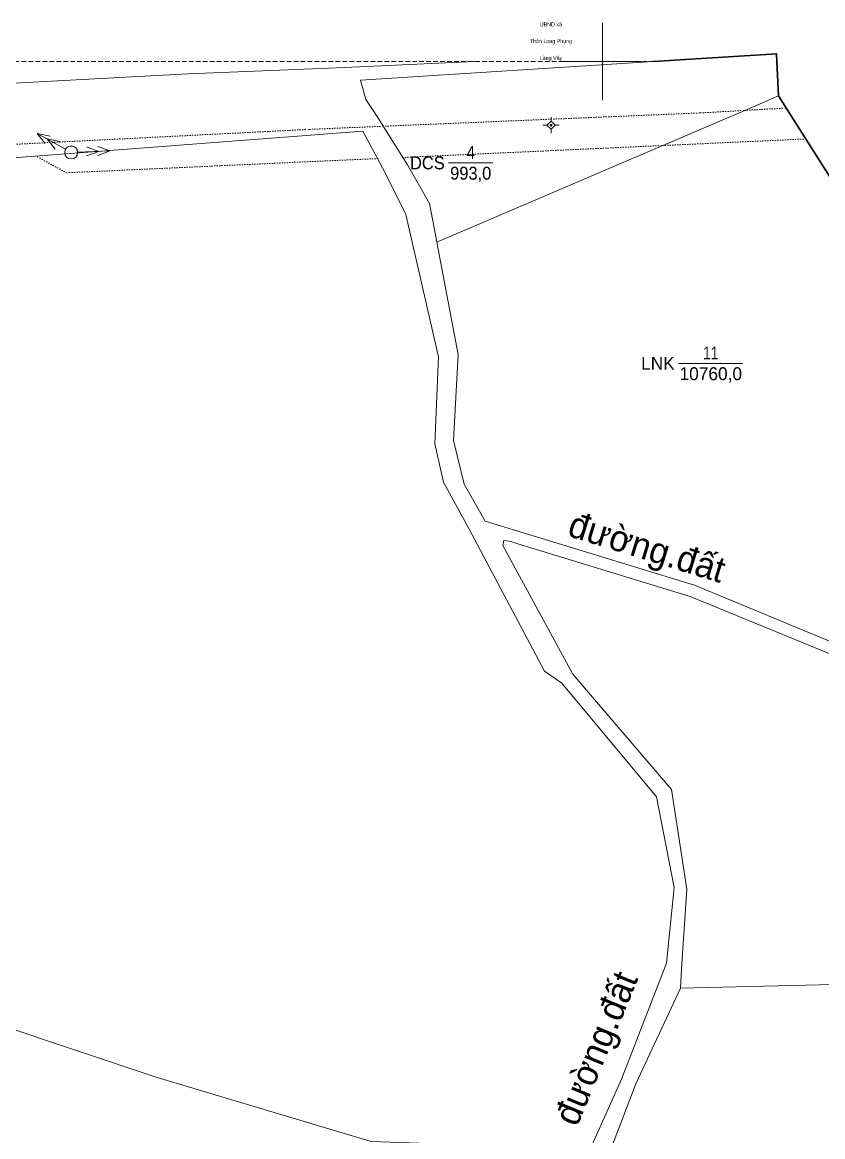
# Model space of a CAD drawing. Header units: metres. Extents: x 543779 to 545239, y 1834729 to 1836294.
# Drawn here: x 544510.2 to 544634, y 1835833.6 to 1836006.1 of the extents above; entities that cross this region are included whole.
import ezdxf
from ezdxf.enums import TextEntityAlignment as Align

# ---------------------------------------------------------------- set-up
doc = ezdxf.new("R2010")
doc.units = ezdxf.units.M
doc.header["$LTSCALE"] = 0.24
doc.linetypes.add('DOTTED', pattern=[1.5, 0.3, -1.2])
doc.linetypes.add('MEDIUM_DASHED', pattern=[4.5, 3, -1.5])
for name, color, linetype, lineweight in [('10', 7, 'Continuous', 13), ('11', 7, 'Continuous', 13), ('13', 7, 'Continuous', 13), ('22', 7, 'Continuous', 13), ('23', 7, 'Continuous', 13), ('25', 7, 'MEDIUM_DASHED', 13), ('50', 7, 'DOTTED', 13), ('54', 7, 'Continuous', 35), ('55', 7, 'Continuous', 13), ('59', 7, 'DOTTED', 13), ('63', 7, 'Continuous', 13)]:
    doc.layers.add(name, color=color, linetype=linetype, lineweight=lineweight)
for name, color, linetype in [('15', 7, 'Continuous'), ('2', 7, 'Continuous'), ('28', 7, 'Continuous'), ('4', 7, 'Continuous')]:
    doc.layers.add(name, color=color, linetype=linetype)

msp = doc.modelspace()

# ---------------------------------------------------------------- hatches: boundary and pattern name
at = {"layer": '11'}
msp.add_hatch(color=256, dxfattribs=at).paths.add_polyline_path([(544592.1562, 1835990.147, 1), (544591.8562, 1835990.147, 1)])

# ---------------------------------------------------------------- linework, layer by layer
at = {"layer": '10'}
msp.add_line((544612.02, 1835856.6), (544687.65, 1835858.48), dxfattribs=at)
for points in [[(544574.32, 1835972.02), (544609.3, 1835987), (544621.99, 1835992.43), (544627.2, 1835994.66), (544638.17, 1835977.34), (544659.6, 1835976.59)], [(544461.8, 1835714.85), (544467.9, 1835718.85), (544476.62, 1835818.35), (544479.73, 1835843.49), (544494.2, 1835855.1), (544531.09, 1835842.76), (544564.17, 1835832.89), (544598.05, 1835831.72)]]:
    msp.add_lwpolyline(points, dxfattribs=at)
at = {"layer": '11'}
for p, q in [((544591.38, 1835990.15), (544590.76, 1835990.15)), ((544592.01, 1835991.4), (544592.01, 1835990.77)), ((544593.26, 1835990.15), (544592.63, 1835990.15)), ((544592.01, 1835989.52), (544592.01, 1835988.9))]:
    msp.add_line(p, q, dxfattribs=at)
msp.add_lwpolyline([(544592.01, 1835990.77), (544591.38, 1835990.15), (544592.01, 1835989.52), (544592.63, 1835990.15)], close=True, dxfattribs=at)
msp.add_circle((544592.0062, 1835990.147), 0.15, dxfattribs=at)
at = {"layer": '13'}
for p, q in [((544576.16, 1835984.31), (544583.01, 1835984.31)), ((544611.74, 1835953.29), (544621.71, 1835953.29))]:
    msp.add_line(p, q, dxfattribs=at)
at = {"layer": '22'}
for q in [(544556.37, 1835998.94), (544580.18, 1836000)]:
    msp.add_line((544562.35, 1835999.16), q, dxfattribs=at)
msp.add_lwpolyline([(544489.64, 1835995.61), (544535.88, 1835998.07), (544556.37, 1835998.94)], dxfattribs=at)
at = {"layer": '23'}
msp.add_line((544627.2, 1835994.66), (544626.96, 1836000), dxfattribs=at)
for points in [[(544607.88, 1836000), (544626.91, 1836001.2), (544626.96, 1836000)], [(544607.88, 1836000), (544562.53, 1835997.13), (544563.36, 1835994.14), (544565.11, 1835991.5), (544566.06, 1835989.98)], [(544566.06, 1835989.98), (544569.79, 1835984.03), (544573.21, 1835978.04), (544573.93, 1835974.24), (544574.32, 1835972.02)], [(544565.18, 1835984.98), (544562.89, 1835989.23), (544507.48, 1835984.97), (544476.98, 1835985.56)], [(544598.05, 1835831.72), (544602.93, 1835842.54), (544609.88, 1835860.48), (544611.04, 1835872.16), (544608.33, 1835886.23), (544593.68, 1835903.8), (544591.02, 1835905.66), (544579.27, 1835927.72), (544575.39, 1835934.92), (544574.01, 1835940.85), (544574.6, 1835954.28), (544569.55, 1835976.32), (544566.3, 1835982.89), (544565.18, 1835984.98)], [(544719.31, 1835858.79), (544717.83, 1835863.05), (544708.96, 1835871.66), (544706.45, 1835876.02), (544704.51, 1835878.44), (544698.13, 1835881.8), (544679.71, 1835888.37), (544673.03, 1835892.35), (544667.71, 1835895.92), (544662.85, 1835902.3), (544656.32, 1835907.91), (544651.74, 1835908.95), (544643.78, 1835908.1), (544636.84, 1835909.58), (544614.22, 1835918.95), (544581.81, 1835928.87), (544578.57, 1835934.59), (544576.94, 1835941.34), (544577.62, 1835954.66), (544574.32, 1835972.02)], [(544585.51, 1835925.76), (544584.7, 1835925.9), (544584.56, 1835925.1)], [(544612.02, 1835856.6), (544612.19, 1835859.61), (544613, 1835871.93), (544610.67, 1835887.33), (544595.39, 1835905.2), (544584.56, 1835925.1)], [(544718.58, 1835857.59), (544716.31, 1835861.91), (544707.68, 1835871.06), (544705.51, 1835875.5), (544703.74, 1835877.34), (544697.6, 1835880.52), (544679.11, 1835886.98), (544672.12, 1835891), (544666.96, 1835894.77), (544661.18, 1835901.03), (544655.37, 1835906.4), (544651.6, 1835907.15), (544643, 1835905.94), (544635.95, 1835908.03), (544613.53, 1835917.22), (544585.51, 1835925.76)], [(544607.1, 1835725.37), (544609.34, 1835734.09), (544609.34, 1835750.34), (544607.47, 1835767.81), (544603.98, 1835779.95), (544602.64, 1835790.03), (544599.94, 1835808.8), (544599.76, 1835825.5), (544600.83, 1835830.62), (544605.11, 1835841.81), (544612.02, 1835856.6)]]:
    msp.add_lwpolyline(points, dxfattribs=at)
at = {"layer": '25'}
msp.add_line((544236.83, 1836000), (544607.88, 1836000), dxfattribs=at)
at = {"layer": '50'}
for points in [[(544566.06, 1835989.98), (544615.14, 1835992.04), (544621.99, 1835992.43), (544628.38, 1835992.79)], [(544476.98, 1835985.56), (544490.05, 1835986.22), (544554.69, 1835989.5), (544566.06, 1835989.98)]]:
    msp.add_lwpolyline(points, dxfattribs=at)
at = {"layer": '54'}
for points in [[(544626.96, 1836000), (544626.91, 1836001.2), (544607.88, 1836000)], [(544626.96, 1836000), (544627.2, 1835994.66), (544638.17, 1835977.34), (544659.6, 1835976.59), (544755.8, 1835972.91), (544818.02, 1835977.3), (544871.39, 1835985.3), (544893.42, 1836000)]]:
    msp.add_lwpolyline(points, dxfattribs=at)
at = {"layer": '55'}
for p, q in [((544512.52, 1835988.86), (544516.9, 1835986.42)), ((544512.52, 1835988.86), (544514.51, 1835988.47)), ((544512.52, 1835988.86), (544513.75, 1835987.29)), ((544512.52, 1835988.86), (544516.9, 1835986.42)), ((544512.52, 1835988.86), (544514.51, 1835988.47)), ((544512.52, 1835988.86), (544513.75, 1835987.29)), ((544512.52, 1835988.86), (544516.9, 1835986.42)), ((544512.52, 1835988.86), (544514.51, 1835988.47)), ((544512.52, 1835988.86), (544513.75, 1835987.29)), ((544512.52, 1835988.86), (544516.9, 1835986.42)), ((544512.52, 1835988.86), (544514.51, 1835988.47)), ((544512.52, 1835988.86), (544513.75, 1835987.29)), ((544512.52, 1835988.86), (544516.9, 1835986.42)), ((544512.52, 1835988.86), (544514.51, 1835988.47)), ((544512.52, 1835988.86), (544513.75, 1835987.29)), ((544512.52, 1835988.86), (544516.9, 1835986.42)), ((544512.52, 1835988.86), (544514.51, 1835988.47)), ((544512.52, 1835988.86), (544513.75, 1835987.29)), ((544514.05, 1835988.01), (544516.03, 1835987.63)), ((544514.05, 1835988.01), (544515.28, 1835986.44)), ((544514.05, 1835988.01), (544516.03, 1835987.63)), ((544514.05, 1835988.01), (544515.28, 1835986.44)), ((544514.05, 1835988.01), (544516.03, 1835987.63)), ((544514.05, 1835988.01), (544515.28, 1835986.44)), ((544514.05, 1835988.01), (544516.03, 1835987.63)), ((544514.05, 1835988.01), (544515.28, 1835986.44)), ((544514.05, 1835988.01), (544516.03, 1835987.63)), ((544514.05, 1835988.01), (544515.28, 1835986.44)), ((544514.05, 1835988.01), (544516.03, 1835987.63)), ((544514.05, 1835988.01), (544515.28, 1835986.44)), ((544522.02, 1835986.09), (544520.14, 1835986.78)), ((544522.02, 1835986.09), (544520.14, 1835986.78)), ((544522.02, 1835986.09), (544520.14, 1835986.78)), ((544522.02, 1835986.09), (544520.14, 1835986.78)), ((544522.02, 1835986.09), (544520.14, 1835986.78)), ((544522.02, 1835986.09), (544520.14, 1835986.78)), ((544523.76, 1835986.17), (544521.89, 1835986.86)), ((544523.76, 1835986.17), (544521.89, 1835986.86)), ((544523.76, 1835986.17), (544521.89, 1835986.86)), ((544523.76, 1835986.17), (544521.89, 1835986.86)), ((544523.76, 1835986.17), (544521.89, 1835986.86)), ((544523.76, 1835986.17), (544521.89, 1835986.86)), ((544523.76, 1835986.17), (544518.76, 1835985.95)), ((544523.76, 1835986.17), (544518.76, 1835985.95)), ((544523.76, 1835986.17), (544518.76, 1835985.95)), ((544523.76, 1835986.17), (544518.76, 1835985.95)), ((544523.76, 1835986.17), (544518.76, 1835985.95)), ((544523.76, 1835986.17), (544518.76, 1835985.95)), ((544522.02, 1835986.09), (544520.13, 1835985.38)), ((544522.02, 1835986.09), (544520.13, 1835985.38)), ((544522.02, 1835986.09), (544520.13, 1835985.38)), ((544522.02, 1835986.09), (544520.13, 1835985.38)), ((544522.02, 1835986.09), (544520.13, 1835985.38)), ((544522.02, 1835986.09), (544520.13, 1835985.38)), ((544523.76, 1835986.17), (544521.87, 1835985.46)), ((544523.76, 1835986.17), (544521.87, 1835985.46)), ((544523.76, 1835986.17), (544521.87, 1835985.46)), ((544523.76, 1835986.17), (544521.87, 1835985.46)), ((544523.76, 1835986.17), (544521.87, 1835985.46)), ((544523.76, 1835986.17), (544521.87, 1835985.46))]:
    msp.add_line(p, q, dxfattribs=at)
for centre in [(544517.7579, 1835985.925), (544517.7579, 1835985.925), (544517.7579, 1835985.925), (544517.7579, 1835985.925), (544517.7579, 1835985.925), (544517.7579, 1835985.925), (544517.7644, 1835985.9169), (544517.7644, 1835985.9169), (544517.7644, 1835985.9169), (544517.7644, 1835985.9169), (544517.7644, 1835985.9169), (544517.7644, 1835985.9169)]:
    msp.add_circle(centre, 1, dxfattribs=at)
at = {"layer": '59'}
for points in [[(544569.09, 1835985.15), (544609.3, 1835987), (544631.41, 1835988.01)], [(544565.18, 1835984.98), (544517.03, 1835982.78), (544512.36, 1835985.34)]]:
    msp.add_lwpolyline(points, dxfattribs=at)
at = {"layer": '63'}
for p, q in [((544600, 1835994), (544600, 1836006)), ((544594, 1836000), (544606, 1836000))]:
    msp.add_line(p, q, dxfattribs=at)

# ---------------------------------------------------------------- texts
at = {"layer": '13'}
for s, width, p in [('4', 0.9, (544579.59, 1835984.91)), ('11', 0.8, (544616.725, 1835953.89))]:
    msp.add_text(s, height=2, dxfattribs=dict(at, width=width)).set_placement(p, align=Align.CENTER)
at = {"layer": '15', "width": 0.9}
for s, p in [('UBND xã', (544591.985, 1836005.44)), ('Thôn Long Phụng', (544592, 1836002.84)), ('Làng Vây', (544592.005, 1836000.24))]:
    msp.add_text(s, height=0.6, dxfattribs=at).set_placement(p, align=Align.CENTER)
at = {"layer": '2', "width": 0.95}
msp.add_text('DCS', height=2, dxfattribs=at).set_placement((544575.56, 1835983.31), align=Align.RIGHT)
at = {"layer": '2'}
msp.add_text('LNK', height=2, dxfattribs=at).set_placement((544611.15, 1835952.29), align=Align.RIGHT)
at = {"layer": '28'}
for rotation, p in [(342.829, (544606.2846, 1835922.9741)), (67.615, (544600.7849, 1835846.5683))]:
    msp.add_text('đường.đất', height=4, rotation=rotation, dxfattribs=at).set_placement(p, align=Align.CENTER)
at = {"layer": '4', "width": 0.95}
msp.add_text('993,0', height=2, dxfattribs=at).set_placement((544579.585, 1835981.71), align=Align.CENTER)
at = {"layer": '4'}
msp.add_text('10760,0', height=2, dxfattribs=at).set_placement((544616.735, 1835950.69), align=Align.CENTER)

doc.saveas('drawing.dxf')
